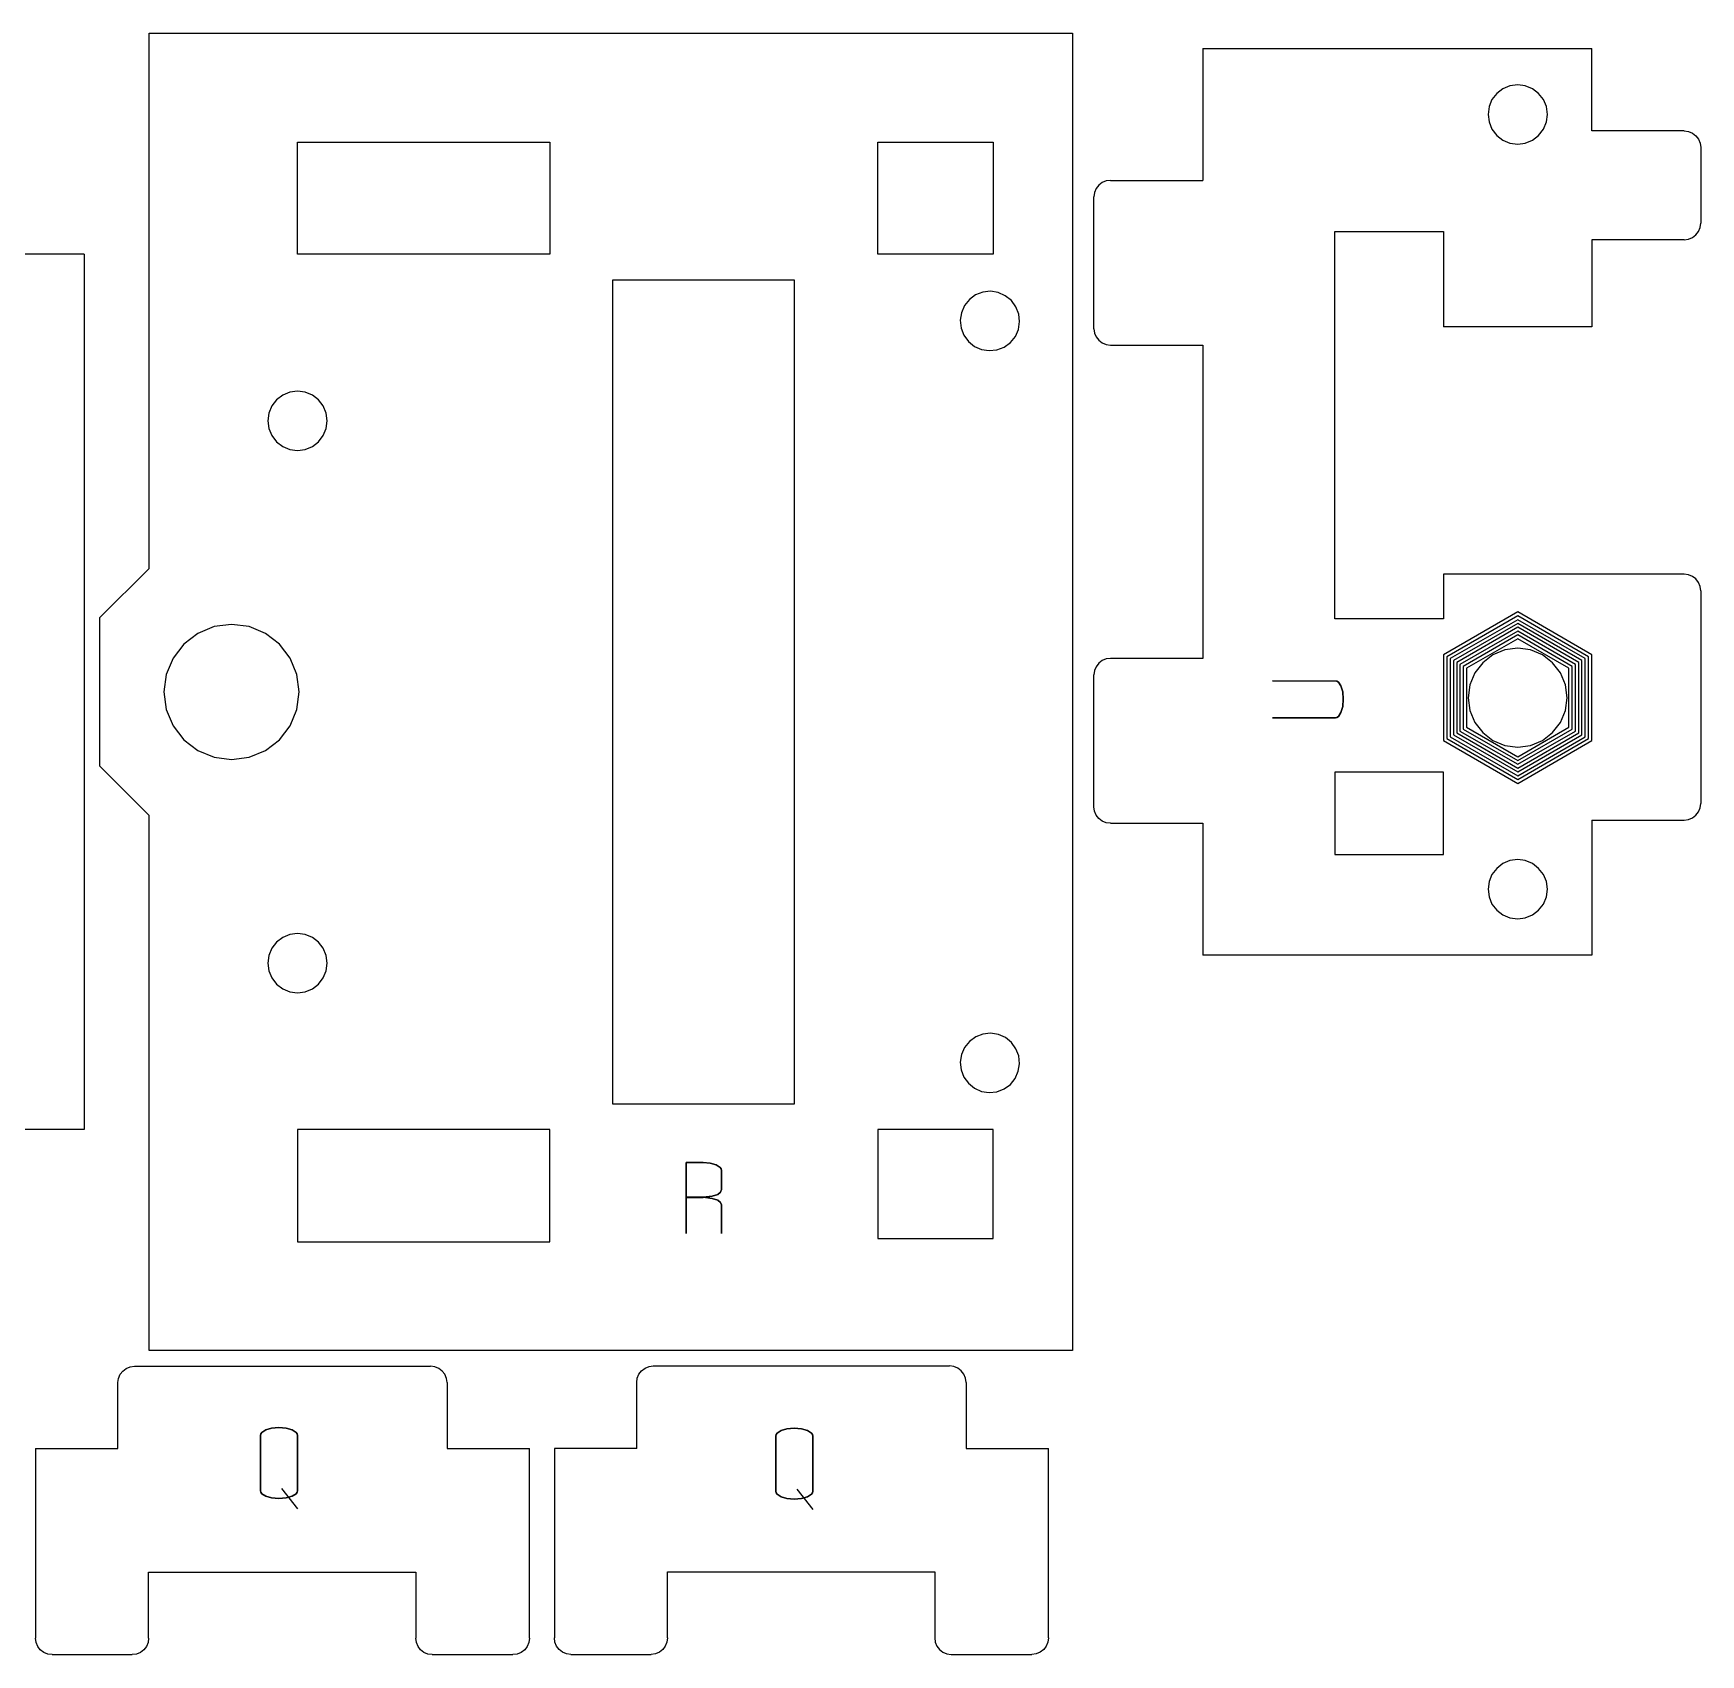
# Model space of a CAD drawing. Header units: inches. Extents: x -565 to 565, y -405 to 405.
# Drawn here: x -394.3 to -293.2, y -186.4 to -88 of the extents above; entities that cross this region are included whole.
import ezdxf

# ---------------------------------------------------------------- set-up
doc = ezdxf.new("R2010")
doc.units = ezdxf.units.IN
doc.header["$MEASUREMENT"] = 0

msp = doc.modelspace()

# ---------------------------------------------------------------- linework, layer by layer
for p, q in [((-387.31, -88.01), (-331.31, -88.01)), ((-387.31, -120.47), (-387.31, -88.01)), ((-331.31, -88.01), (-331.31, -167.91)), ((-323.4, -88.93), (-323.4, -96.93)), ((-323.4, -88.93), (-299.8, -88.93)), ((-299.8, -93.93), (-299.8, -88.93)), ((-305.86, -92.03), (-306.04, -92.46)), ((-305.57, -91.66), (-305.86, -92.03)), ((-305.2, -91.37), (-305.57, -91.66)), ((-304.77, -91.19), (-305.2, -91.37)), ((-304.3, -91.13), (-304.77, -91.19)), ((-303.84, -91.19), (-304.3, -91.13)), ((-303.4, -91.37), (-303.84, -91.19)), ((-303.03, -91.66), (-303.4, -91.37)), ((-302.74, -92.03), (-303.03, -91.66)), ((-302.56, -92.46), (-302.74, -92.03)), ((-306.04, -92.46), (-306.1, -92.93)), ((-306.1, -92.93), (-306.04, -93.39)), ((-302.5, -92.93), (-302.56, -92.46)), ((-302.56, -93.39), (-302.5, -92.93)), ((-306.04, -93.39), (-305.86, -93.83)), ((-305.86, -93.83), (-305.57, -94.2)), ((-303.03, -94.2), (-302.74, -93.83)), ((-302.74, -93.83), (-302.56, -93.39)), ((-294.2, -93.93), (-299.8, -93.93)), ((-294.2, -93.93), (-293.94, -93.96)), ((-293.94, -93.96), (-293.7, -94.06)), ((-378.31, -101.41), (-378.31, -94.61)), ((-378.31, -94.61), (-363, -94.61)), ((-363, -94.61), (-363, -101.41)), ((-343.11, -101.41), (-343.11, -94.61)), ((-343.11, -94.61), (-336.11, -94.61)), ((-336.11, -94.61), (-336.11, -101.41)), ((-305.57, -94.2), (-305.2, -94.49)), ((-305.2, -94.49), (-304.77, -94.67)), ((-304.77, -94.67), (-304.3, -94.73)), ((-304.3, -94.73), (-303.84, -94.67)), ((-303.84, -94.67), (-303.4, -94.49)), ((-303.4, -94.49), (-303.03, -94.2)), ((-293.7, -94.06), (-293.5, -94.22)), ((-293.5, -94.22), (-293.34, -94.43)), ((-293.34, -94.43), (-293.24, -94.67)), ((-293.24, -94.67), (-293.2, -94.93)), ((-293.2, -94.93), (-293.2, -99.53)), ((-329.5, -97.06), (-329.71, -97.22)), ((-329.26, -96.96), (-329.5, -97.06)), ((-329, -96.93), (-329.26, -96.96)), ((-329, -96.93), (-323.4, -96.93)), ((-329.97, -97.67), (-330, -97.93)), ((-330, -105.93), (-330, -97.93)), ((-329.87, -97.43), (-329.97, -97.67)), ((-329.71, -97.22), (-329.87, -97.43)), ((-315.4, -123.53), (-315.4, -100.03)), ((-315.4, -100.03), (-308.8, -100.03)), ((-308.8, -100.03), (-308.8, -105.81)), ((-293.5, -100.23), (-293.34, -100.03)), ((-293.34, -100.03), (-293.24, -99.79)), ((-293.24, -99.79), (-293.2, -99.53)), ((-299.8, -100.53), (-299.8, -105.81)), ((-294.2, -100.53), (-299.8, -100.53)), ((-294.2, -100.53), (-293.94, -100.49)), ((-293.94, -100.49), (-293.7, -100.39)), ((-293.7, -100.39), (-293.5, -100.23)), ((-391.26, -101.41), (-402.56, -101.41)), ((-391.26, -101.41), (-391.26, -154.51)), ((-363, -101.41), (-378.31, -101.41)), ((-336.11, -101.41), (-343.11, -101.41)), ((-359.19, -152.96), (-359.19, -102.96)), ((-359.19, -102.96), (-348.19, -102.96)), ((-348.19, -102.96), (-348.19, -152.96)), ((-337.56, -104.16), (-337.85, -104.53)), ((-337.18, -103.88), (-337.56, -104.16)), ((-336.74, -103.71), (-337.18, -103.88)), ((-336.27, -103.66), (-336.74, -103.71)), ((-335.81, -103.74), (-336.27, -103.66)), ((-335.38, -103.93), (-335.81, -103.74)), ((-335.01, -104.22), (-335.38, -103.93)), ((-338.04, -104.96), (-338.11, -105.42)), ((-337.85, -104.53), (-338.04, -104.96)), ((-334.73, -104.6), (-335.01, -104.22)), ((-334.56, -105.04), (-334.73, -104.6)), ((-334.51, -105.5), (-334.56, -105.04)), ((-338.11, -105.42), (-338.06, -105.89)), ((-338.06, -105.89), (-337.89, -106.33)), ((-334.77, -106.4), (-334.58, -105.97)), ((-334.58, -105.97), (-334.51, -105.5)), ((-330, -105.93), (-329.97, -106.19)), ((-329.97, -106.19), (-329.87, -106.43)), ((-299.8, -105.81), (-308.8, -105.81)), ((-337.89, -106.33), (-337.61, -106.71)), ((-337.61, -106.71), (-337.25, -107)), ((-337.25, -107), (-336.82, -107.19)), ((-336.82, -107.19), (-336.35, -107.26)), ((-335.89, -107.21), (-335.45, -107.04)), ((-335.45, -107.04), (-335.07, -106.76)), ((-335.07, -106.76), (-334.77, -106.4)), ((-329.87, -106.43), (-329.71, -106.63)), ((-329.71, -106.63), (-329.5, -106.79)), ((-329.5, -106.79), (-329.26, -106.89)), ((-329.26, -106.89), (-329, -106.93)), ((-329, -106.93), (-323.4, -106.93)), ((-323.4, -106.93), (-323.4, -125.93)), ((-336.35, -107.26), (-335.89, -107.21)), ((-379.21, -109.95), (-379.58, -110.24)), ((-378.78, -109.77), (-379.21, -109.95)), ((-378.31, -109.71), (-378.78, -109.77)), ((-377.85, -109.77), (-378.31, -109.71)), ((-377.41, -109.95), (-377.85, -109.77)), ((-377.04, -110.24), (-377.41, -109.95)), ((-380.05, -111.05), (-380.11, -111.51)), ((-379.87, -110.61), (-380.05, -111.05)), ((-379.58, -110.24), (-379.87, -110.61)), ((-376.75, -110.61), (-377.04, -110.24)), ((-376.57, -111.05), (-376.75, -110.61)), ((-376.51, -111.51), (-376.57, -111.05)), ((-380.11, -111.51), (-380.05, -111.98)), ((-380.05, -111.98), (-379.87, -112.41)), ((-376.75, -112.41), (-376.57, -111.98)), ((-376.57, -111.98), (-376.51, -111.51)), ((-379.87, -112.41), (-379.58, -112.79)), ((-379.58, -112.79), (-379.21, -113.07)), ((-379.21, -113.07), (-378.78, -113.25)), ((-378.78, -113.25), (-378.31, -113.31)), ((-378.31, -113.31), (-377.85, -113.25)), ((-377.85, -113.25), (-377.41, -113.07)), ((-377.41, -113.07), (-377.04, -112.79)), ((-377.04, -112.79), (-376.75, -112.41)), ((-390.31, -123.47), (-387.31, -120.47)), ((-294.2, -120.82), (-308.8, -120.82)), ((-308.8, -120.82), (-308.8, -123.53)), ((-293.94, -120.85), (-294.2, -120.82)), ((-293.7, -120.95), (-293.94, -120.85)), ((-293.5, -121.11), (-293.7, -120.95)), ((-293.34, -121.32), (-293.5, -121.11)), ((-293.24, -121.56), (-293.34, -121.32)), ((-293.2, -121.82), (-293.24, -121.56)), ((-293.2, -121.82), (-293.2, -134.73)), ((-304.3, -123.11), (-308.8, -125.71)), ((-304.3, -123.35), (-308.6, -125.83)), ((-299.8, -125.71), (-304.3, -123.11)), ((-300, -125.83), (-304.3, -123.35)), ((-390.31, -123.47), (-390.31, -132.45)), ((-383.37, -124), (-384.36, -124.41)), ((-382.31, -123.86), (-383.37, -124)), ((-381.25, -124), (-382.31, -123.86)), ((-380.26, -124.41), (-381.25, -124)), ((-308.8, -123.53), (-315.4, -123.53)), ((-304.3, -123.58), (-308.4, -125.94)), ((-304.3, -123.81), (-308.2, -126.06)), ((-304.3, -124.04), (-308, -126.17)), ((-304.3, -124.27), (-307.8, -126.29)), ((-300.2, -125.94), (-304.3, -123.58)), ((-300.4, -126.06), (-304.3, -123.81)), ((-300.6, -126.17), (-304.3, -124.04)), ((-300.8, -126.29), (-304.3, -124.27)), ((-385.21, -125.06), (-385.86, -125.91)), ((-384.36, -124.41), (-385.21, -125.06)), ((-379.41, -125.06), (-380.26, -124.41)), ((-378.76, -125.91), (-379.41, -125.06)), ((-304.3, -124.5), (-307.6, -126.41)), ((-304.3, -124.73), (-307.4, -126.52)), ((-304.3, -125.31), (-305.08, -125.41)), ((-301, -126.41), (-304.3, -124.5)), ((-301.2, -126.52), (-304.3, -124.73)), ((-303.53, -125.41), (-304.3, -125.31)), ((-385.86, -125.91), (-386.27, -126.9)), ((-378.35, -126.9), (-378.76, -125.91)), ((-329.71, -126.22), (-329.87, -126.43)), ((-329.5, -126.06), (-329.71, -126.22)), ((-329.26, -125.96), (-329.5, -126.06)), ((-329, -125.93), (-329.26, -125.96)), ((-323.4, -125.93), (-329, -125.93)), ((-308.8, -125.71), (-308.8, -130.91)), ((-308.6, -125.83), (-308.6, -130.79)), ((-308.4, -125.94), (-308.4, -130.68)), ((-308.2, -126.06), (-308.2, -130.56)), ((-308, -126.17), (-308, -130.45)), ((-307.8, -126.29), (-307.8, -130.33)), ((-307.6, -126.41), (-307.6, -130.22)), ((-306.42, -126.19), (-306.9, -126.81)), ((-305.8, -125.71), (-306.42, -126.19)), ((-305.08, -125.41), (-305.8, -125.71)), ((-302.8, -125.71), (-303.53, -125.41)), ((-302.18, -126.19), (-302.8, -125.71)), ((-301.7, -126.81), (-302.18, -126.19)), ((-301, -130.22), (-301, -126.41)), ((-300.8, -130.33), (-300.8, -126.29)), ((-300.6, -130.45), (-300.6, -126.17)), ((-300.4, -130.56), (-300.4, -126.06)), ((-300.2, -130.68), (-300.2, -125.94)), ((-300, -130.79), (-300, -125.83)), ((-299.8, -130.91), (-299.8, -125.71)), ((-386.27, -126.9), (-386.41, -127.96)), ((-378.21, -127.96), (-378.35, -126.9)), ((-329.97, -126.67), (-330, -126.93)), ((-330, -134.93), (-330, -126.93)), ((-329.87, -126.43), (-329.97, -126.67)), ((-315.26, -127.3), (-319.17, -127.28)), ((-319.17, -127.28), (-315.36, -127.28)), ((-315.36, -127.28), (-315.26, -127.3)), ((-315.26, -127.3), (-315.17, -127.36)), ((-315.17, -127.36), (-315.26, -127.3)), ((-315.17, -127.36), (-315.02, -127.6)), ((-315.02, -127.6), (-315.17, -127.36)), ((-307.4, -126.52), (-307.4, -130.1)), ((-306.9, -126.81), (-307.2, -127.53)), ((-301.4, -127.53), (-301.7, -126.81)), ((-301.2, -130.1), (-301.2, -126.52)), ((-386.41, -127.96), (-386.27, -129.02)), ((-378.35, -129.02), (-378.21, -127.96)), ((-315.02, -127.6), (-314.91, -127.96)), ((-314.91, -127.96), (-315.02, -127.6)), ((-314.91, -127.96), (-314.88, -128.4)), ((-314.88, -128.4), (-314.91, -127.96)), ((-314.88, -128.4), (-314.91, -128.85)), ((-314.91, -128.85), (-314.88, -128.4)), ((-307.2, -127.53), (-307.3, -128.31)), ((-307.3, -128.31), (-307.2, -129.09)), ((-301.3, -128.31), (-301.4, -127.53)), ((-301.4, -129.09), (-301.3, -128.31)), ((-386.27, -129.02), (-385.86, -130.01)), ((-378.76, -130.01), (-378.35, -129.02)), ((-315.02, -129.21), (-315.17, -129.45)), ((-315.17, -129.45), (-315.02, -129.21)), ((-314.91, -128.85), (-315.02, -129.21)), ((-315.02, -129.21), (-314.91, -128.85)), ((-307.2, -129.09), (-306.9, -129.81)), ((-301.7, -129.81), (-301.4, -129.09)), ((-385.86, -130.01), (-385.21, -130.86)), ((-379.41, -130.86), (-378.76, -130.01)), ((-315.36, -129.53), (-319.17, -129.53)), ((-319.17, -129.53), (-315.36, -129.53)), ((-315.26, -129.51), (-315.36, -129.53)), ((-315.36, -129.53), (-315.26, -129.51)), ((-315.17, -129.45), (-315.26, -129.51)), ((-315.26, -129.51), (-315.17, -129.45)), ((-308, -130.45), (-304.3, -132.58)), ((-307.8, -130.33), (-304.3, -132.35)), ((-307.6, -130.22), (-304.3, -132.12)), ((-307.4, -130.1), (-304.3, -131.89)), ((-306.9, -129.81), (-306.42, -130.43)), ((-306.42, -130.43), (-305.8, -130.91)), ((-304.3, -131.89), (-301.2, -130.1)), ((-304.3, -132.12), (-301, -130.22)), ((-304.3, -132.35), (-300.8, -130.33)), ((-304.3, -132.58), (-300.6, -130.45)), ((-302.8, -130.91), (-302.18, -130.43)), ((-302.18, -130.43), (-301.7, -129.81)), ((-385.21, -130.86), (-384.36, -131.51)), ((-380.26, -131.51), (-379.41, -130.86)), ((-308.8, -130.91), (-304.3, -133.51)), ((-308.6, -130.79), (-304.3, -133.28)), ((-308.4, -130.68), (-304.3, -133.04)), ((-308.2, -130.56), (-304.3, -132.81)), ((-305.8, -130.91), (-305.08, -131.21)), ((-305.08, -131.21), (-304.3, -131.31)), ((-304.3, -132.81), (-300.4, -130.56)), ((-304.3, -133.04), (-300.2, -130.68)), ((-304.3, -133.28), (-300, -130.79)), ((-304.3, -133.51), (-299.8, -130.91)), ((-304.3, -131.31), (-303.53, -131.21)), ((-303.53, -131.21), (-302.8, -130.91)), ((-390.31, -132.45), (-387.31, -135.45)), ((-384.36, -131.51), (-383.37, -131.92)), ((-383.37, -131.92), (-382.31, -132.06)), ((-382.31, -132.06), (-381.25, -131.92)), ((-381.25, -131.92), (-380.26, -131.51)), ((-308.8, -132.82), (-315.4, -132.83)), ((-315.4, -132.83), (-315.4, -137.83)), ((-308.8, -137.82), (-308.8, -132.82)), ((-387.31, -167.91), (-387.31, -135.45)), ((-329.97, -135.19), (-330, -134.93)), ((-329.87, -135.43), (-329.97, -135.19)), ((-329.71, -135.63), (-329.87, -135.43)), ((-293.7, -135.59), (-293.5, -135.43)), ((-293.5, -135.43), (-293.34, -135.23)), ((-293.34, -135.23), (-293.24, -134.99)), ((-293.24, -134.99), (-293.2, -134.73)), ((-329.5, -135.79), (-329.71, -135.63)), ((-329.26, -135.89), (-329.5, -135.79)), ((-329, -135.93), (-329.26, -135.89)), ((-329, -135.93), (-323.4, -135.93)), ((-323.4, -135.93), (-323.4, -143.93)), ((-299.8, -135.73), (-299.8, -143.93)), ((-299.8, -135.73), (-294.2, -135.73)), ((-294.2, -135.73), (-293.94, -135.69)), ((-293.94, -135.69), (-293.7, -135.59)), ((-315.4, -137.83), (-308.8, -137.82)), ((-305.2, -138.37), (-305.57, -138.66)), ((-304.77, -138.19), (-305.2, -138.37)), ((-304.3, -138.13), (-304.77, -138.19)), ((-303.84, -138.19), (-304.3, -138.13)), ((-303.4, -138.37), (-303.84, -138.19)), ((-303.03, -138.66), (-303.4, -138.37)), ((-306.04, -139.46), (-306.1, -139.93)), ((-305.86, -139.03), (-306.04, -139.46)), ((-305.57, -138.66), (-305.86, -139.03)), ((-302.74, -139.03), (-303.03, -138.66)), ((-302.56, -139.46), (-302.74, -139.03)), ((-302.5, -139.93), (-302.56, -139.46)), ((-306.1, -139.93), (-306.04, -140.39)), ((-306.04, -140.39), (-305.86, -140.83)), ((-302.74, -140.83), (-302.56, -140.39)), ((-302.56, -140.39), (-302.5, -139.93)), ((-305.86, -140.83), (-305.57, -141.2)), ((-305.57, -141.2), (-305.2, -141.49)), ((-305.2, -141.49), (-304.77, -141.67)), ((-303.84, -141.67), (-303.4, -141.49)), ((-303.4, -141.49), (-303.03, -141.2)), ((-303.03, -141.2), (-302.74, -140.83)), ((-304.77, -141.67), (-304.3, -141.73)), ((-304.3, -141.73), (-303.84, -141.67)), ((-379.87, -143.51), (-380.05, -143.95)), ((-379.58, -143.14), (-379.87, -143.51)), ((-379.21, -142.85), (-379.58, -143.14)), ((-378.78, -142.67), (-379.21, -142.85)), ((-378.31, -142.61), (-378.78, -142.67)), ((-377.85, -142.67), (-378.31, -142.61)), ((-377.41, -142.85), (-377.85, -142.67)), ((-377.04, -143.14), (-377.41, -142.85)), ((-376.75, -143.51), (-377.04, -143.14)), ((-376.57, -143.95), (-376.75, -143.51)), ((-380.05, -143.95), (-380.11, -144.41)), ((-380.11, -144.41), (-380.05, -144.88)), ((-376.51, -144.41), (-376.57, -143.95)), ((-376.57, -144.88), (-376.51, -144.41)), ((-299.8, -143.93), (-323.4, -143.93)), ((-380.05, -144.88), (-379.87, -145.31)), ((-379.87, -145.31), (-379.58, -145.69)), ((-377.04, -145.69), (-376.75, -145.31)), ((-376.75, -145.31), (-376.57, -144.88)), ((-379.58, -145.69), (-379.21, -145.97)), ((-379.21, -145.97), (-378.78, -146.15)), ((-378.78, -146.15), (-378.31, -146.21)), ((-378.31, -146.21), (-377.85, -146.15)), ((-377.85, -146.15), (-377.41, -145.97)), ((-377.41, -145.97), (-377.04, -145.69)), ((-337.85, -149.53), (-338.04, -149.96)), ((-337.55, -149.16), (-337.85, -149.53)), ((-337.17, -148.88), (-337.55, -149.16)), ((-336.74, -148.71), (-337.17, -148.88)), ((-336.27, -148.66), (-336.74, -148.71)), ((-335.8, -148.74), (-336.27, -148.66)), ((-335.37, -148.93), (-335.8, -148.74)), ((-335.01, -149.22), (-335.37, -148.93)), ((-334.73, -149.6), (-335.01, -149.22)), ((-334.56, -150.04), (-334.73, -149.6)), ((-338.04, -149.96), (-338.11, -150.42)), ((-338.11, -150.42), (-338.06, -150.89)), ((-334.59, -150.97), (-334.51, -150.51)), ((-334.51, -150.51), (-334.56, -150.04)), ((-338.06, -150.89), (-337.89, -151.33)), ((-337.89, -151.33), (-337.62, -151.7)), ((-335.07, -151.77), (-334.78, -151.4)), ((-334.78, -151.4), (-334.59, -150.97)), ((-337.62, -151.7), (-337.25, -152)), ((-337.25, -152), (-336.82, -152.19)), ((-336.82, -152.19), (-336.36, -152.26)), ((-336.36, -152.26), (-335.89, -152.21)), ((-335.89, -152.21), (-335.45, -152.04)), ((-335.45, -152.04), (-335.07, -151.77)), ((-348.19, -152.96), (-359.19, -152.96)), ((-391.26, -154.51), (-402.56, -154.51)), ((-378.31, -154.51), (-378.31, -161.31)), ((-363, -154.51), (-378.31, -154.51)), ((-363, -161.31), (-363, -154.51)), ((-343.11, -154.51), (-343.11, -161.11)), ((-336.11, -154.51), (-343.11, -154.51)), ((-336.11, -161.11), (-336.11, -154.51)), ((-353.71, -156.5), (-354.73, -156.5)), ((-354.73, -156.5), (-354.73, -158.62)), ((-354.73, -160.81), (-354.73, -156.5)), ((-354.73, -156.5), (-353.71, -156.5)), ((-353.28, -156.54), (-353.71, -156.5)), ((-353.71, -156.5), (-353.28, -156.54)), ((-352.92, -156.65), (-353.28, -156.54)), ((-353.28, -156.54), (-352.92, -156.65)), ((-352.67, -156.8), (-352.92, -156.65)), ((-352.92, -156.65), (-352.67, -156.8)), ((-352.61, -156.89), (-352.67, -156.8)), ((-352.67, -156.8), (-352.61, -156.89)), ((-352.59, -156.99), (-352.61, -156.89)), ((-352.61, -156.89), (-352.59, -156.99)), ((-352.59, -158.15), (-352.59, -156.99)), ((-352.59, -156.99), (-352.59, -158.15)), ((-353.71, -158.61), (-354.73, -158.61)), ((-354.73, -158.61), (-354.73, -160.81)), ((-354.73, -158.62), (-353.71, -158.62)), ((-353.71, -158.62), (-353.16, -158.55)), ((-353.16, -158.55), (-353.71, -158.61)), ((-353.71, -158.61), (-353.16, -158.68)), ((-353.16, -158.68), (-353.71, -158.61)), ((-353.16, -158.55), (-352.82, -158.44)), ((-352.82, -158.44), (-353.16, -158.55)), ((-353.16, -158.68), (-352.82, -158.79)), ((-352.82, -158.79), (-353.16, -158.68)), ((-352.82, -158.44), (-352.65, -158.31)), ((-352.65, -158.31), (-352.82, -158.44)), ((-352.65, -158.31), (-352.59, -158.15)), ((-352.59, -158.15), (-352.65, -158.31)), ((-352.82, -158.79), (-352.65, -158.92)), ((-352.65, -158.92), (-352.82, -158.79)), ((-352.65, -158.92), (-352.59, -159.08)), ((-352.59, -159.08), (-352.65, -158.92)), ((-352.59, -159.08), (-352.59, -160.81)), ((-352.59, -160.81), (-352.59, -159.08)), ((-378.31, -161.31), (-363, -161.31)), ((-343.11, -161.11), (-336.11, -161.11)), ((-388.46, -168.89), (-388.2, -168.85)), ((-388.2, -168.85), (-370.24, -168.85)), ((-331.31, -167.91), (-387.31, -167.91)), ((-369.98, -168.89), (-370.24, -168.85)), ((-357.23, -168.97), (-356.99, -168.87)), ((-356.99, -168.87), (-356.73, -168.84)), ((-356.73, -168.84), (-338.76, -168.84)), ((-338.5, -168.87), (-338.76, -168.84)), ((-338.26, -168.97), (-338.5, -168.87)), ((-389.2, -169.85), (-389.17, -169.6)), ((-389.2, -173.85), (-389.2, -169.85)), ((-389.17, -169.6), (-389.07, -169.35)), ((-389.07, -169.35), (-388.91, -169.15)), ((-388.91, -169.15), (-388.7, -168.99)), ((-388.7, -168.99), (-388.46, -168.89)), ((-369.74, -168.99), (-369.98, -168.89)), ((-369.53, -169.15), (-369.74, -168.99)), ((-369.37, -169.35), (-369.53, -169.15)), ((-369.27, -169.6), (-369.37, -169.35)), ((-369.24, -169.85), (-369.27, -169.6)), ((-369.24, -169.85), (-369.24, -173.85)), ((-357.73, -169.84), (-357.7, -169.58)), ((-357.73, -173.84), (-357.73, -169.84)), ((-357.7, -169.58), (-357.6, -169.34)), ((-357.6, -169.34), (-357.44, -169.13)), ((-357.44, -169.13), (-357.23, -168.97)), ((-338.05, -169.13), (-338.26, -168.97)), ((-337.9, -169.34), (-338.05, -169.13)), ((-337.8, -169.58), (-337.9, -169.34)), ((-337.76, -169.84), (-337.8, -169.58)), ((-337.76, -169.84), (-337.76, -173.84)), ((-380.48, -172.88), (-380.54, -172.96)), ((-380.54, -172.96), (-380.48, -172.88)), ((-380.24, -172.72), (-380.48, -172.88)), ((-380.48, -172.88), (-380.24, -172.72)), ((-379.88, -172.61), (-380.24, -172.72)), ((-380.24, -172.72), (-379.88, -172.61)), ((-379.44, -172.58), (-379.88, -172.61)), ((-379.88, -172.61), (-379.44, -172.58)), ((-379, -172.61), (-379.44, -172.58)), ((-379.44, -172.58), (-379, -172.61)), ((-378.64, -172.72), (-379, -172.61)), ((-379, -172.61), (-378.64, -172.72)), ((-378.4, -172.88), (-378.64, -172.72)), ((-378.64, -172.72), (-378.4, -172.88)), ((-378.34, -172.96), (-378.4, -172.88)), ((-378.4, -172.88), (-378.34, -172.96)), ((-349.22, -172.91), (-349.28, -173)), ((-349.28, -173), (-349.22, -172.91)), ((-348.98, -172.76), (-349.22, -172.91)), ((-349.22, -172.91), (-348.98, -172.76)), ((-348.62, -172.65), (-348.98, -172.76)), ((-348.98, -172.76), (-348.62, -172.65)), ((-348.18, -172.62), (-348.62, -172.65)), ((-348.62, -172.65), (-348.18, -172.62)), ((-347.74, -172.65), (-348.18, -172.62)), ((-348.18, -172.62), (-347.74, -172.65)), ((-347.38, -172.76), (-347.74, -172.65)), ((-347.74, -172.65), (-347.38, -172.76)), ((-347.14, -172.91), (-347.38, -172.76)), ((-347.38, -172.76), (-347.14, -172.91)), ((-347.08, -173), (-347.14, -172.91)), ((-347.14, -172.91), (-347.08, -173)), ((-394.2, -173.85), (-389.2, -173.85)), ((-394.2, -173.85), (-394.2, -185.35)), ((-380.54, -172.96), (-380.56, -173.06)), ((-380.56, -173.06), (-380.54, -172.96)), ((-380.56, -173.06), (-380.56, -176.41)), ((-380.56, -176.41), (-380.56, -173.06)), ((-378.32, -173.06), (-378.34, -172.96)), ((-378.34, -172.96), (-378.32, -173.06)), ((-378.32, -176.41), (-378.32, -173.06)), ((-378.32, -173.06), (-378.32, -176.41)), ((-369.24, -173.85), (-364.24, -173.85)), ((-364.24, -185.35), (-364.24, -173.85)), ((-362.73, -173.84), (-362.73, -185.34)), ((-357.73, -173.84), (-362.73, -173.84)), ((-349.28, -173), (-349.3, -173.1)), ((-349.3, -173.1), (-349.28, -173)), ((-349.3, -173.1), (-349.3, -176.44)), ((-349.3, -176.44), (-349.3, -173.1)), ((-347.06, -173.1), (-347.08, -173)), ((-347.08, -173), (-347.06, -173.1)), ((-347.06, -176.44), (-347.06, -173.1)), ((-347.06, -173.1), (-347.06, -176.44)), ((-337.76, -173.84), (-332.76, -173.84)), ((-332.76, -185.34), (-332.76, -173.84)), ((-380.56, -176.41), (-380.54, -176.5)), ((-380.54, -176.5), (-380.56, -176.41)), ((-380.54, -176.5), (-380.48, -176.59)), ((-380.48, -176.59), (-380.54, -176.5)), ((-380.48, -176.59), (-380.24, -176.75)), ((-380.24, -176.75), (-380.48, -176.59)), ((-380.24, -176.75), (-379.88, -176.85)), ((-379.88, -176.85), (-380.24, -176.75)), ((-379.88, -176.85), (-379.44, -176.89)), ((-379.44, -176.89), (-379.88, -176.85)), ((-379.44, -176.89), (-379, -176.85)), ((-379, -176.85), (-379.44, -176.89)), ((-379.28, -176.28), (-378.32, -177.5)), ((-379, -176.85), (-378.64, -176.75)), ((-378.64, -176.75), (-379, -176.85)), ((-378.64, -176.75), (-378.4, -176.59)), ((-378.4, -176.59), (-378.64, -176.75)), ((-378.4, -176.59), (-378.34, -176.5)), ((-378.34, -176.5), (-378.4, -176.59)), ((-378.34, -176.5), (-378.32, -176.41)), ((-378.32, -176.41), (-378.34, -176.5)), ((-349.3, -176.44), (-349.28, -176.54)), ((-349.28, -176.54), (-349.3, -176.44)), ((-349.28, -176.54), (-349.22, -176.63)), ((-349.22, -176.63), (-349.28, -176.54)), ((-349.22, -176.63), (-348.98, -176.78)), ((-348.98, -176.78), (-349.22, -176.63)), ((-348.98, -176.78), (-348.62, -176.89)), ((-348.62, -176.89), (-348.98, -176.78)), ((-348.62, -176.89), (-348.18, -176.92)), ((-348.18, -176.92), (-348.62, -176.89)), ((-348.18, -176.92), (-347.74, -176.89)), ((-347.74, -176.89), (-348.18, -176.92)), ((-348.02, -176.32), (-347.06, -177.54)), ((-347.74, -176.89), (-347.38, -176.78)), ((-347.38, -176.78), (-347.74, -176.89)), ((-347.38, -176.78), (-347.14, -176.63)), ((-347.14, -176.63), (-347.38, -176.78)), ((-347.14, -176.63), (-347.08, -176.54)), ((-347.08, -176.54), (-347.14, -176.63)), ((-347.08, -176.54), (-347.06, -176.44)), ((-347.06, -176.44), (-347.08, -176.54)), ((-387.34, -185.35), (-387.34, -181.35)), ((-387.34, -181.35), (-371.14, -181.35)), ((-371.14, -181.35), (-371.14, -185.35)), ((-355.86, -181.34), (-339.66, -181.34)), ((-355.86, -185.34), (-355.86, -181.34)), ((-339.66, -181.34), (-339.66, -185.34)), ((-394.17, -185.61), (-394.2, -185.35)), ((-394.07, -185.85), (-394.17, -185.61)), ((-393.91, -186.06), (-394.07, -185.85)), ((-393.7, -186.22), (-393.91, -186.06)), ((-387.63, -186.06), (-387.84, -186.22)), ((-387.47, -185.85), (-387.63, -186.06)), ((-387.37, -185.61), (-387.47, -185.85)), ((-387.34, -185.35), (-387.37, -185.61)), ((-371.1, -185.61), (-371.14, -185.35)), ((-371, -185.85), (-371.1, -185.61)), ((-370.84, -186.06), (-371, -185.85)), ((-370.64, -186.22), (-370.84, -186.06)), ((-364.53, -186.06), (-364.74, -186.22)), ((-364.37, -185.85), (-364.53, -186.06)), ((-364.27, -185.61), (-364.37, -185.85)), ((-364.24, -185.35), (-364.27, -185.61)), ((-362.7, -185.6), (-362.73, -185.34)), ((-362.6, -185.84), (-362.7, -185.6)), ((-362.44, -186.04), (-362.6, -185.84)), ((-362.23, -186.2), (-362.44, -186.04)), ((-356.15, -186.04), (-356.36, -186.2)), ((-356, -185.84), (-356.15, -186.04)), ((-355.9, -185.6), (-356, -185.84)), ((-355.86, -185.34), (-355.9, -185.6)), ((-339.66, -185.34), (-339.63, -185.6)), ((-339.63, -185.6), (-339.53, -185.84)), ((-339.53, -185.84), (-339.37, -186.04)), ((-339.37, -186.04), (-339.16, -186.2)), ((-333.05, -186.04), (-333.26, -186.2)), ((-332.9, -185.84), (-333.05, -186.04)), ((-332.8, -185.6), (-332.9, -185.84)), ((-332.76, -185.34), (-332.8, -185.6)), ((-393.46, -186.32), (-393.7, -186.22)), ((-393.2, -186.35), (-393.46, -186.32)), ((-393.2, -186.35), (-388.34, -186.35)), ((-388.08, -186.32), (-388.34, -186.35)), ((-387.84, -186.22), (-388.08, -186.32)), ((-370.4, -186.32), (-370.64, -186.22)), ((-370.14, -186.35), (-370.4, -186.32)), ((-370.14, -186.35), (-365.24, -186.35)), ((-364.98, -186.32), (-365.24, -186.35)), ((-364.74, -186.22), (-364.98, -186.32)), ((-361.99, -186.3), (-362.23, -186.2)), ((-361.73, -186.34), (-361.99, -186.3)), ((-361.73, -186.34), (-356.86, -186.34)), ((-356.6, -186.3), (-356.86, -186.34)), ((-356.36, -186.2), (-356.6, -186.3)), ((-339.16, -186.2), (-338.92, -186.3)), ((-338.92, -186.3), (-338.66, -186.34)), ((-338.66, -186.34), (-333.76, -186.34)), ((-333.5, -186.3), (-333.76, -186.34)), ((-333.26, -186.2), (-333.5, -186.3))]:
    msp.add_line(p, q)

doc.saveas('drawing.dxf')
